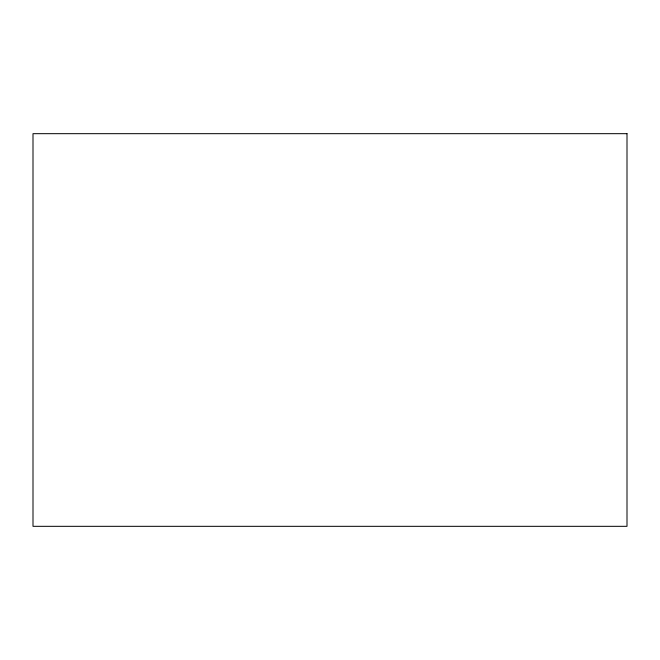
<?xml version="1.0" encoding="UTF-8"?>
<svg xmlns="http://www.w3.org/2000/svg" width="660" height="660" viewBox="0 0 660 660"><rect width="100%" height="100%" fill="white"/><g stroke="black" fill="none" stroke-linecap="round" stroke-linejoin="round"><path stroke-width="0.99" d="M627 133.675L33 133.675L33 526.325L627 526.325L627 133.675"/></g></svg>
